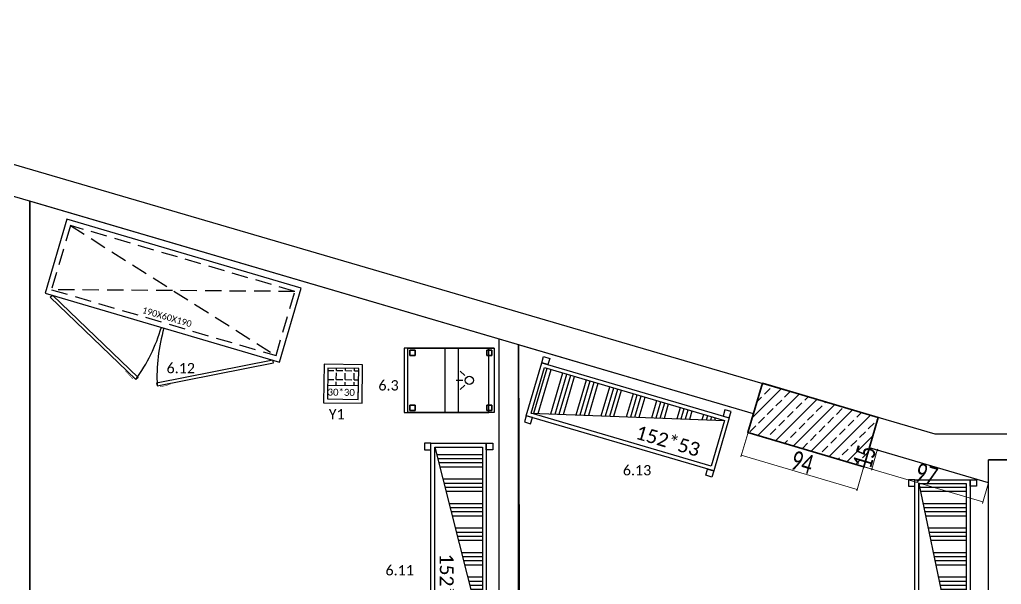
# Model space of a CAD drawing. Header units: millimetres. Extents: x -10496 to -5455, y -188 to 7293.
# Drawn here: x -6796 to -6032, y 5654 to 6093 of the extents above; entities that cross this region are included whole.
import ezdxf

# ---------------------------------------------------------------- set-up
doc = ezdxf.new("R2010")
doc.units = ezdxf.units.MM
doc.linetypes.add('DASHED', pattern=[19.05, 12.7, -6.35])
for name, color, linetype, lineweight in [('00 KOLON TARARMA', 43, 'Continuous', 13), ('00 TEFRİŞ', 252, 'Continuous', 13), ('GJC_duvar', 10, 'Continuous', 30), ('GJC_kolon', 87, 'Continuous', 35), ('GJC_ölçüler', 253, 'Continuous', 5)]:
    doc.layers.add(name, color=color, linetype=linetype, lineweight=lineweight)
for name, color, linetype in [('GJC ALAN', 2, 'Continuous'), ('Kıtc-002 Çizgi', 7, 'Continuous'), ('Kıtc-008 Rakam', 1, 'Continuous'), ('Kıtc-028 Yer Izgarası', 252, 'Continuous'), ('Kıtc-041 İstif Rafı', 7, 'Continuous')]:
    doc.layers.add(name, color=color, linetype=linetype)
doc.styles.get("Standard").update_dxf_attribs({"font": 'calibri.ttf', "height": 15})
doc.styles.add('Ölçü50', font='calibri.ttf', dxfattribs={"width": 0.7})
doc.dimstyles.new('olcu-10', dxfattribs={"dimtxt": 15, "dimasz": 1, "dimexe": 1.25, "dimexo": 0.625, "dimgap": 0.5, "dimtad": 1, "dimdec": 0, "dimzin": 9, "dimtxsty": 'Ölçü50', "dimblk": 'ARCHTICK', "dimcen": 2, "dimclrd": 256, "dimclre": 256, "dimclrt": 6, "dimazin": 2, "dimtfac": 1, "dimtdec": 0, "dimtix": 1, "dimtmove": 0, "dimatfit": 3, "dimldrblk": 'ARCHTICK', "dimfxl": 1, "dimlwd": -1, "dimarcsym": 0})

# ---------------------------------------------------------------- blocks, each defined once
blk = doc.blocks.new('_ArchTick')
at = {"layer": 'Kıtc-002 Çizgi', "color": 0, "const_width": 0.15}
blk.add_lwpolyline([(-0.5, -0.5), (0.5, 0.5)], dxfattribs=at)
blk = doc.blocks.new('*D141')
at = {"lineweight": -2, "transparency": 16777216}
for p, q in [((32872.47, -25958.67), (32867.1, -25976.93)), ((32962.66, -25985.18), (32957.29, -26003.44))]:
    blk.add_line(p, q, dxfattribs=at)
at = {"transparency": 16777216}
blk.add_line((32957.64, -26002.24), (32867.46, -25975.73), dxfattribs=at)
at = {"layer": 'Defpoints', "color": 0, "lineweight": 30, "transparency": 16777216}
for p in [(32872.65, -25958.07), (32867.46, -25975.73), (32962.83, -25984.58)]:
    blk.add_point(p, dxfattribs=at)
at = {"transparency": 16777216}
for p, rotation in [((32867.46, -25975.73), 163.6229888893169), ((32957.64, -26002.24), 343.6229888893169)]:
    blk.add_blockref('_ArchTick', p, dxfattribs=dict(at, rotation=rotation))
at = {"color": 6, "transparency": 16777216, "insert": (32914.86, -25981.13), "char_height": 15, "attachment_point": 5, "rotation": 343.62299, "style": 'Ölçü50'}
blk.add_mtext('94', dxfattribs=at)
blk = doc.blocks.new('*D142')
at = {"lineweight": -2, "transparency": 16777216}
for p, q in [((32967.71, -25970.19), (32974.48, -25972.18)), ((32963.43, -25984.75), (32970.2, -25986.74))]:
    blk.add_line(p, q, dxfattribs=at)
at = {"transparency": 16777216}
for p, q in [((32973.28, -25971.83), (32969, -25986.39)), ((32973.28, -25971.83), (32973.56, -25970.87)), ((32969, -25986.39), (32968.72, -25987.35))]:
    blk.add_line(p, q, dxfattribs=at)
at = {"layer": 'Defpoints', "color": 0, "lineweight": 30, "transparency": 16777216}
for p in [(32967.11, -25970.01), (32962.83, -25984.58), (32969, -25986.39)]:
    blk.add_point(p, dxfattribs=at)
at = {"transparency": 16777216}
for p, rotation in [((32973.28, -25971.83), 253.6229888891997), ((32969, -25986.39), 73.62298888919975)]:
    blk.add_blockref('_ArchTick', p, dxfattribs=dict(at, rotation=rotation))
at = {"color": 6, "transparency": 16777216, "insert": (32963.34, -25976.82), "char_height": 15, "attachment_point": 5, "rotation": 73.62299, "style": 'Ölçü50'}
blk.add_mtext('15', dxfattribs=at)
blk = doc.blocks.new('*D143')
at = {"lineweight": -2, "transparency": 16777216}
for p, q in [((32966.94, -25970.61), (32962.41, -25986)), ((33059.58, -25997.84), (33055.06, -26013.23))]:
    blk.add_line(p, q, dxfattribs=at)
at = {"transparency": 16777216}
blk.add_line((32962.77, -25984.8), (33055.41, -26012.03), dxfattribs=at)
at = {"layer": 'Defpoints', "color": 0, "lineweight": 30, "transparency": 16777216}
for p in [(32967.11, -25970.01), (33059.76, -25997.24), (33055.41, -26012.03)]:
    blk.add_point(p, dxfattribs=at)
at = {"transparency": 16777216}
for p, rotation in [((32962.77, -25984.8), 163.6229888892595), ((33055.41, -26012.03), 343.6229888892595)]:
    blk.add_blockref('_ArchTick', p, dxfattribs=dict(at, rotation=rotation))
at = {"color": 6, "transparency": 16777216, "insert": (33011.4, -25990.56), "char_height": 15, "attachment_point": 5, "rotation": 343.62299, "style": 'Ölçü50'}
blk.add_mtext('97', dxfattribs=at)
blk = doc.blocks.new('A$C2C515B4B')
at = {"layer": 'Kıtc-002 Çizgi'}
for p, q in [((51.9, 57.82, 45), (48.36, 54.28, 45)), ((55.57, 56.3, 45), (55.57, 51.3, 45)), ((59.24, 57.82, 45), (62.77, 54.28, 45))]:
    blk.add_line(p, q, dxfattribs=at)
at = {"layer": 'Kıtc-002 Çizgi', "elevation": 45}
blk.add_lwpolyline([(30.57, 10.67), (80.57, 10.67), (80.57, 76.67), (30.57, 76.67)], close=True, dxfattribs=at)
at = {"layer": 'Kıtc-002 Çizgi'}
blk.add_circle((55.57, 61.49, 45), 3.19, dxfattribs=at)
at = {"layer": 'Kıtc-002 Çizgi', "color": 250}
blk.add_point((30.57, 14.67), dxfattribs=at)
at = {"layer": 'Kıtc-002 Çizgi'}
for points in [[(30.57, 80.67, 41), (30.57, 80.67, 15), (30.57, 13.67, 15), (30.57, 13.67, 41)], [(30.57, 80.67, 15), (80.57, 80.67, 15), (80.57, 13.67, 15), (30.57, 13.67, 15)], [(30.57, 52.77, 55), (80.57, 52.77, 55), (80.57, 76.67, 55), (30.57, 76.67, 55)], [(80.57, 42.77, 80), (30.57, 42.77, 80), (30.57, 52.77, 55), (80.57, 52.77, 55)]]:
    blk.add_3dface(points, dxfattribs=at)
at = {"layer": 'Kıtc-002 Çizgi', "color": 250}
mesh = blk.add_polyface(dxfattribs=at)
corners = [(32.17, 79.07, 4), (36.17, 79.07, 4), (36.17, 75.07, 4), (32.17, 75.07, 4), (32.17, 79.07, 15), (36.17, 79.07, 15), (36.17, 75.07, 15), (32.17, 75.07, 15)]
mesh.append_faces([[corners[k] for k in face] for face in [(1, 2, 3, 0), (7, 6, 5, 4), (4, 5, 1, 0), (2, 6, 7, 3), (3, 7, 4, 0), (5, 6, 2, 1)]], dxfattribs={"color": 250})
mesh = blk.add_polyface(dxfattribs=at)
corners = [(78.97, 79.07, 4), (74.97, 79.07, 4), (74.97, 75.07, 4), (78.97, 75.07, 4), (78.97, 79.07, 15), (74.97, 79.07, 15), (74.97, 75.07, 15), (78.97, 75.07, 15)]
mesh.append_faces([[corners[k] for k in face] for face in [(0, 3, 2, 1), (4, 5, 6, 7), (0, 1, 5, 4), (3, 7, 6, 2), (0, 4, 7, 3), (1, 2, 6, 5)]], dxfattribs={"color": 250})
mesh = blk.add_polyface(dxfattribs=at)
corners = [(32.17, 15.27, 4), (36.17, 15.27, 4), (36.17, 19.27, 4), (32.17, 19.27, 4), (32.17, 15.27, 15), (36.17, 15.27, 15), (36.17, 19.27, 15), (32.17, 19.27, 15)]
mesh.append_faces([[corners[k] for k in face] for face in [(0, 3, 2, 1), (4, 5, 6, 7), (0, 1, 5, 4), (3, 7, 6, 2), (0, 4, 7, 3), (1, 2, 6, 5)]], dxfattribs={"color": 250})
mesh = blk.add_polyface(dxfattribs=at)
corners = [(78.97, 15.27, 4), (74.97, 15.27, 4), (74.97, 19.27, 4), (78.97, 19.27, 4), (78.97, 15.27, 15), (74.97, 15.27, 15), (74.97, 19.27, 15), (78.97, 19.27, 15)]
mesh.append_faces([[corners[k] for k in face] for face in [(1, 2, 3, 0), (7, 6, 5, 4), (4, 5, 1, 0), (2, 6, 7, 3), (3, 7, 4, 0), (5, 6, 2, 1)]], dxfattribs={"color": 250})
blk = doc.blocks.new('A$C64477347')
at = {"layer": 'Kıtc-041 İstif Rafı'}
h = blk.add_hatch(dxfattribs=at)
h.set_pattern_fill('ANSI34', color=254, angle=45)
h.set_pattern_definition([(90, (8380.205, 5919.05), (-19.05, 4e-15), []), (90, (8383.38, 5922.225), (-19.05, 4e-15), []), (90, (8386.555, 5925.4), (-19.05, 4e-15), []), (90, (8389.73, 5928.575), (-19.05, 4e-15), [])])
h.paths.add_polyline_path([(149, 45), (3, 45), (3, 8)])
blk.add_line((3, 8), (149, 45), dxfattribs=at)
for points in [[(5, 53), (5, 48), (0, 48), (0, 53)], [(0, 5), (0, 48), (152, 48), (152, 5)], [(147, 53), (147, 48), (152, 48), (152, 53)], [(3, 8), (3, 45), (149, 45), (149, 8)], [(5, 0), (5, 5), (0, 5), (0, 0)], [(147, 0), (147, 5), (152, 5), (152, 0)]]:
    blk.add_lwpolyline(points, close=True, dxfattribs=at)
blk.add_text('152*53', height=10.8, dxfattribs=at).set_placement((85.81, 11.86))
blk = doc.blocks.new('A$C2BEB2EE3')
at = {"layer": 'Kıtc-041 İstif Rafı'}
h = blk.add_hatch(dxfattribs=at)
h.set_pattern_fill('ANSI34', color=254, angle=45)
h.set_pattern_definition([(90, (8380.205, 6035.05), (-19.05, 4e-15), []), (90, (8383.38, 6038.225), (-19.05, 4e-15), []), (90, (8386.555, 6041.4), (-19.05, 4e-15), []), (90, (8389.73, 6044.575), (-19.05, 4e-15), [])])
h.paths.add_polyline_path([(3, 45), (3, 8), (180, 45)])
blk.add_line((3, 8), (180, 45), dxfattribs=at)
for points in [[(5, 53), (5, 48), (0, 48), (0, 53)], [(0, 5), (0, 48), (183, 48), (183, 5)], [(178, 53), (178, 48), (183, 48), (183, 53)], [(3, 8), (3, 45), (180, 45), (180, 8)], [(5, 0), (5, 5), (0, 5), (0, 0)], [(178, 0), (178, 5), (183, 5), (183, 0)]]:
    blk.add_lwpolyline(points, close=True, dxfattribs=at)
blk.add_text('183*53', height=10.8, dxfattribs=at).set_placement((118.98, 10.52))
blk = doc.blocks.new('A$C1AAB3821')
at = {"layer": 'Kıtc-028 Yer Izgarası'}
for p, q in [((30, 30), (0, 30)), ((0, 30), (0, 0)), ((27, 27), (3, 27)), ((3, 27), (3, 3)), ((3, 25.24), (7.74, 25.24)), ((9.65, 25.24), (9.65, 27)), ((9.65, 25.24), (14.73, 25.24)), ((9.65, 18.25), (9.65, 23.33)), ((16.63, 25.24), (16.63, 27)), ((16.63, 25.24), (21.71, 25.24)), ((16.63, 18.25), (16.63, 23.33)), ((23.62, 25.24), (23.62, 27)), ((23.62, 25.24), (27, 25.24)), ((23.62, 18.25), (23.62, 23.33)), ((27, 3), (27, 27)), ((30, 0), (30, 30)), ((3, 18.25), (7.74, 18.25)), ((9.65, 18.25), (14.73, 18.25)), ((9.65, 13.5), (9.65, 16.35)), ((16.63, 18.25), (21.71, 18.25)), ((16.63, 13.5), (16.63, 16.35)), ((23.62, 18.25), (27, 18.25)), ((23.62, 13.5), (23.62, 16.35)), ((27, 13.5), (3, 13.5)), ((3, 13.5), (3, 3)), ((27, 3), (27, 13.5)), ((0, 0), (30, 0)), ((3, 3), (27, 3)), ((3, 3), (27, 3))]:
    blk.add_line(p, q, dxfattribs=at)
blk.add_text('30*30', height=5.4, dxfattribs=at).set_placement((3, 5.64))
blk = doc.blocks.new('A$C408F6943')
at = {"layer": 'Kıtc-002 Çizgi', "color": 254, "linetype": 'DASHED'}
for p, q in [((4, 100.85), (186, 48.85)), ((186, 100.85), (4, 48.85))]:
    blk.add_line(p, q, dxfattribs=at)
at = {"layer": 'Kıtc-002 Çizgi'}
for points in [[(0, 44.85), (190, 44.85), (190, 104.85), (0, 104.85)], [(86.64, 0.31), (4.76, 42.93), (5.94, 44.85), (87.82, 2.23)], [(103.93, 0.2), (185.74, 42.93), (184.55, 44.85), (102.74, 2.12)]]:
    blk.add_lwpolyline(points, close=True, dxfattribs=at)
at = {"layer": 'Kıtc-002 Çizgi', "color": 254, "linetype": 'DASHED'}
blk.add_lwpolyline([(4, 48.85), (186, 48.85), (186, 100.85), (4, 100.85)], close=True, dxfattribs=at)
at = {"layer": 'Kıtc-002 Çizgi', "const_width": 0.376}
for points in [[(84.53, 1.6), (83.77, 0.36), (78.47, 3.61), (77.11, 4.44)], [(106.03, 1.5), (106.8, 0.26), (112.09, 3.52), (113.44, 4.36)]]:
    blk.add_lwpolyline(points, dxfattribs=at)
at = {"layer": 'Kıtc-002 Çizgi'}
for centre, radius, start, end in [((-37.68, 44.5), 131.88, 340.43515, 0.15165), ((227.54, 44.5), 131.25, 179.84592, 199.71282)]:
    blk.add_arc(centre, radius, start, end, dxfattribs=at)
blk = doc.blocks.new('A$C460C6DF5')
at = {"layer": 'Kıtc-002 Çizgi', "linetype": 'DASHED'}
blk.add_blockref('A$C408F6943', (169.56, 87.38), dxfattribs=at)
at = {"insert": (245.87, 143.68), "char_height": 5, "attachment_point": 1}
blk.add_mtext_dynamic_manual_height_columns('{\\fCalibri|b0|i0|c162|p34;\\C132;190X60X190}', width=57.5219, gutter_width=50, heights=[0], dxfattribs=at)
blk = doc.blocks.new('new ytong')
at = {"layer": '00 TEFRİŞ', "color": 8}
blk.add_lwpolyline([(-17650.62, 5005.56), (-17650.62, 6012)], dxfattribs=at)
at = {"layer": 'GJC_duvar'}
for points in [[(-18411.3, 6217.55), (-18411.3, 5215.65), (-18396.3, 5215.65), (-18396.25, 6213.12)], [(-18031.54, 6105.94), (-18031.54, 5425.36)], [(-17936.52, 5440.3), (-18016.08, 5440.05), (-18016.08, 6101.4)]]:
    blk.add_lwpolyline(points, dxfattribs=at)
blk.add_lwpolyline([(-17650.62, 4985.56), (-17650.62, 6012), (-17630.62, 6012), (-17630.62, 4985.56)], close=True, dxfattribs=at)
blk = doc.blocks.new('rölöveteyit')
at = {"layer": '00 KOLON TARARMA'}
h = blk.add_hatch(dxfattribs=at)
h.set_pattern_fill('ANSI33', color=256, scale=2, angle=360, style=0)
h.set_pattern_definition([(45, (86596.699, -10791.517), (-8.980256, 8.980256), []), (45, (86605.679, -10791.517), (-8.980256, 8.980256), [6.35, -3.175])])
h.paths.add_polyline_path([(32962.83, -25984.58), (32974.07, -25946.34), (32883.92, -25919.69), (32872.65, -25958.07)])
at = {"layer": 'GJC_duvar'}
blk.add_line((33018.21, -25959.24), (29590.26, -24956.78), dxfattribs=at)
for points in [[(32876.93, -25943.51), (31917.67, -25661.6)], [(32967.04, -29375.68), (33146.16, -29375.68), (33300.68, -25959.24), (33018.21, -25959.24)], [(33059.76, -25997.24), (32967.11, -25970.01)], [(33059.76, -25979.24), (33059.76, -25979.24)], [(33059.76, -26985.68), (33059.76, -25997.24)]]:
    blk.add_lwpolyline(points, dxfattribs=at)
at = {"layer": 'GJC_kolon'}
blk.add_lwpolyline([(32962.83, -25984.58), (32974.07, -25946.34), (32883.92, -25919.69), (32872.65, -25958.07)], close=True, dxfattribs=at)
for p1, p2, distance, picture, middle in [((32962.83, -25984.58), (32872.65, -25958.07), 18.41, '*D141', (32914.86, -25981.13)), ((32967.11, -25970.01), (32962.83, -25984.58), 6.43, '*D142', (32963.34, -25976.82)), ((32967.11, -25970.01), (33059.76, -25997.24), -15.41, '*D143', (33011.4, -25990.56))]:
    dim = blk.add_aligned_dim(p1=p1, p2=p2, distance=distance, dimstyle='olcu-10')
    dim.commit()
    dim.dimension.update_dxf_attribs({"geometry": picture, "text_midpoint": middle})

msp = doc.modelspace()

# ---------------------------------------------------------------- linework, layer by layer
at = {"layer": 'GJC_duvar'}
for points in [[(-6134.88, 2374.3), (-5974.88, 2374.3), (-5822.17, 5750.73), (-6042.17, 5750.73)], [(-6042.17, 4744.3), (-6042.17, 5750.73)]]:
    msp.add_lwpolyline(points, dxfattribs=at)

# ---------------------------------------------------------------- next in the draw order: block references
at = {"layer": 'GJC_ölçüler'}
msp.add_blockref('rölöveteyit', (-39101.92, 31729.97), dxfattribs=at)

# ---------------------------------------------------------------- next in the draw order: block references
for name, p, rotation in [('A$C460C6DF5', (-6975.78, 5801.32), 343.6229888892487), ('A$C2C515B4B', (-6507.37, 5868.11, -15), 269.9999999999992)]:
    msp.add_blockref(name, p, dxfattribs=dict(rotation=rotation))
at = {"layer": 'Kıtc-028 Yer Izgarası', "rotation": 359.1895778535883}
msp.add_blockref('A$C1AAB3821', (-6559.32, 5795.14), dxfattribs=at)
at = {"layer": 'Kıtc-041 İstif Rafı'}
for name, p, rotation in [('A$C64477347', (-6403.1, 5780.22), 343.6229888892482), ('A$C64477347', (-6480.76, 5763.64), 270), ('A$C2BEB2EE3', (-6104.42, 5735.26), 270)]:
    msp.add_blockref(name, p, dxfattribs=dict(at, rotation=rotation))

# ---------------------------------------------------------------- next in the draw order: texts
at = {"layer": 'Kıtc-008 Rakam', "color": 1}
msp.add_text('6.12', height=8, rotation=359.73071, dxfattribs=at).set_placement((-6681.38, 5818.12))
for s, p in [('6.3', (-6516.65, 5804.67)), ('Y1', (-6555.25, 5782.29)), ('6.13', (-6326.54, 5738.65)), ('6.11', (-6511.15, 5660.84))]:
    msp.add_text(s, height=8, dxfattribs=at).set_placement(p)

# ---------------------------------------------------------------- next in the draw order: block references
at = {"layer": 'GJC_duvar', "color": 41, "true_color": 0xf4ee51}
msp.add_blockref('new ytong', (11608.46, -261.26), dxfattribs=at)

# ---------------------------------------------------------------- next in the draw order: linework, layer by layer
at = {"layer": 'GJC ALAN', "color": 40, "lineweight": 30, "true_color": 0xf8d731}
for points in [[(-6787.79, 5951.86), (-6787.85, 4969.39), (-6042.17, 4969.39), (-6042.17, 5732.73), (-6134.81, 5759.96), (-6139.09, 5745.4), (-6229.28, 5771.9), (-6225, 5786.46)], [(-6407.63, 5840.14), (-6405.53, 5178.79), (-6042.77, 5179.1), (-6042.17, 5732.73), (-6134.81, 5759.96), (-6139.09, 5745.4), (-6229.28, 5771.9), (-6225, 5786.46)]]:
    msp.add_lwpolyline(points, close=True, dxfattribs=at)

doc.saveas('drawing.dxf')
